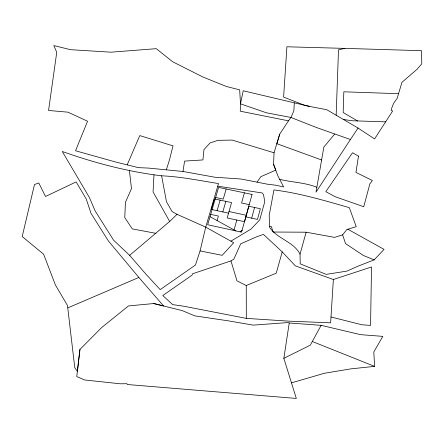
<?xml version="1.0" encoding="UTF-8"?>
<svg xmlns="http://www.w3.org/2000/svg" width="444" height="444" viewBox="0 0 444 444"><rect width="100%" height="100%" fill="white"/><g stroke="black" fill="none" stroke-linecap="round" stroke-linejoin="round"><path stroke-width="0.67" d="M336.164 115.224L338.5 49.756L344.894 48.39L421.528 50.677L421.789 63.803L417.11 69.242L401.953 82.323L397.175 98.329L394.294 102.32A35.287 29.842 9.9 0 0 391.336 109.746L391.208 110.395L392.646 110.972L374.592 138.922L358.053 128.05L326.762 109.718L309.707 106.455L243.207 90.77L240.498 103.824L240.254 111.194L288.489 120.84L290.942 117.466L293.856 110.895L294.289 102.864M358.053 128.05L350.433 139.516L316.2 127.417L290.942 117.466L266.322 112.765L240.498 103.824L239.677 89.86L226.268 86.452L202.803 76.945L172.672 61.777L156.282 48.668L110.983 52.187L70.485 49.678L53.824 45.56L56.743 52.337L48.557 110.462L67.993 112.177L87.557 121.24L75.552 150.766L115.423 161.955L138.339 167.643L148.585 168.087L183.006 171.478L214.935 177.239L240.97 179.01L257.059 182.14L260.811 176.695L275.741 170.152L273.554 164.286L274.053 152.786L279.731 134.116L288.489 120.84M153.979 174.797L153.069 191.913L169.658 221.467L129.637 255.35L113.57 240.176L95.116 210.861L89.388 197.508L62.277 151.487C94.478 162.909 127.65 171.706 161.61 175.807C180.786 176.651 199.578 180.575 218.515 183.55L205.727 227.145L200.072 250.916L195.454 265.007L160.212 289.616L145.904 274.131L129.637 255.35M333.361 279.498L330.636 322.832L289.044 321.156L246.309 318.381L183.516 306.166L172.644 304.606L162.809 295.538L192.091 275.125L192.452 273.798L230.969 260.911L233.838 259.141L240.709 243.812L256.965 236.685L263.459 234.393L282.218 251.881L295.365 265.873L333.361 279.498L371.511 266.983L370.562 325.413L361.777 324.753L331.002 316.983M79.942 349.434L77.378 371.456L74.764 367.577L67.488 305.528L55.389 284.943L43.629 254.223L22.2 236.569L34.488 184.549L38.75 182.939L45.538 196.476L76.157 181.912L86.275 199.067L90.987 213.309L108.358 240.92L138.861 277.456L163.62 305.983L153.768 303.535L128.466 305.927L101.648 327.578L79.942 349.434L76.762 376.584L84.765 379.986L120.363 383.805L126.94 383.71L127.317 384.515L296.315 398.44L283.844 358.341L289.233 322.977L287.906 322.572L253.241 325.125L227.927 320.784L194.816 315.878L182.29 310.622L153.768 303.535M183.006 171.478L184.582 161.1L202.919 159.934L203.968 149.6L210.045 142.935L218.015 140.321L232.157 140.088L274.053 152.786M350.433 139.516L316.011 192.135L323.854 147.069L334.637 134.116M300.05 254.151C293.517 241.475 277.345 238.989 269.724 227.55L269.181 215.49L273.948 189.927C299.572 193.096 324.536 200.566 349.323 207.648L356.227 226.673L346.825 229.57L342.607 234.848L334.598 237.385L306.132 232.201L300.05 254.151L300.194 263.847L326.207 274.37L346.886 271.123L358.125 266.139L374.181 259.868L384.06 249.367L347.846 229.254M251.67 218.154L254.567 207.476M244.55 221.711L248.795 206.244L260.356 208.713L257.487 219.408L245.871 216.9M234.06 229.931L236.819 220.035M244.394 192.829L241.564 202.997L249.267 204.64M282.218 251.881L276.235 273.182L246.254 285.52L236.957 280.83L230.969 260.911M222.81 211.921L225.846 201.348M217.072 220.546L218.376 216.034L210.695 214.369M226.174 188.994L223.26 199.101L215.64 197.475M217.083 210.689L220.141 200.127M279.731 134.116L276.817 143.684L321.672 160.007M166.361 169.752L169.525 159.69L172.994 145.865L139.777 135.581L127.206 164.802M291.503 382.845L324.514 373.243L351.021 368.842L374.581 366.372L373.815 351.97L382.8 336.363L360.522 334.654L321.145 325.33L310.312 345.16L283.844 358.341M169.658 221.467L177.034 214.319L205.727 227.145L233.716 242.746L222.178 255.339L200.072 250.916M240.054 231.84L242.258 230.186M230.891 241.17L251.027 229.082L259.723 219.891L264.785 201.632L263.497 194.627L262.315 192.974L217.743 186.18M68.004 307.797L138.861 277.456M306.132 232.201L273.093 232.034L271.351 226.523L269.675 226.451M344.894 48.39L286.913 46.787L283.611 97.081L304.368 105.211L309.707 106.455M385.62 121.845L352.203 120.762L343.467 119.503M398.69 93.69L343.823 91.803L343.168 112.537L357.631 120.973M289.233 322.977L321.145 325.33M279.681 179.359C291.963 182.345 305.056 182.512 316.866 187.279M155.911 233.333L132.279 228.899L124.764 217.571L125.436 202.298L131.474 188.611L129.404 170.402M257.059 182.14L267.338 184.188L275.818 185.22L283.627 186.952L277.889 175.896L273.554 164.286M229.015 211.544L246.32 215.273M228.555 213.164L211.366 209.451L214.452 198.918L231.563 202.564L227.195 217.949L244.583 221.717M312.282 341.492L374.581 366.372M374.181 259.868L363.453 255.528L345.571 243.634L342.607 234.848M210.023 216.655L235.853 230.919M177.034 214.319L172.006 211.499L166.456 201.681L161.61 175.807M246.254 285.52L246.309 318.381M358.475 156.133L355.955 172.422L372.355 180.497L369.874 183.872L363.736 206.732L335.059 196.681L325.824 191.647L352.542 152.73L358.475 156.133M252.064 194.45L241.536 232.162L207.659 224.736L218.592 187.396L252.064 194.45"/></g></svg>
